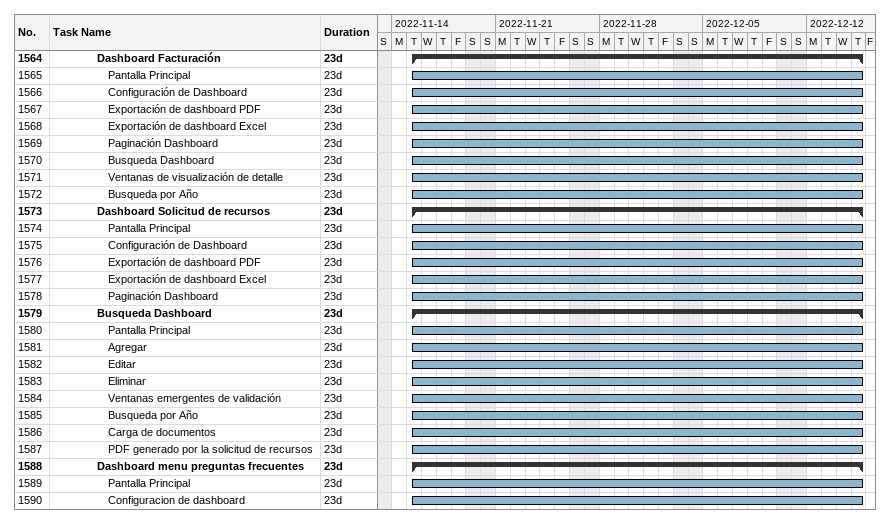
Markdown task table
| ID | Level | Task | Duration | Start | Finish |
|---|---|---|---|---|---|
| 1564 | 5 | **Dashboard Facturación** | 23d | 2022-11-15 | 2022-12-15 |
| 1565 | 6 | Pantalla Principal | 23d | 2022-11-15 | 2022-12-15 |
| 1566 | 6 | Configuración de Dashboard | 23d | 2022-11-15 | 2022-12-15 |
| 1567 | 6 | Exportación de dashboard PDF | 23d | 2022-11-15 | 2022-12-15 |
| 1568 | 6 | Exportación de dashboard Excel | 23d | 2022-11-15 | 2022-12-15 |
| 1569 | 6 | Paginación Dashboard | 23d | 2022-11-15 | 2022-12-15 |
| 1570 | 6 | Busqueda Dashboard | 23d | 2022-11-15 | 2022-12-15 |
| 1571 | 6 | Ventanas de visualización de detalle | 23d | 2022-11-15 | 2022-12-15 |
| 1572 | 6 | Busqueda por Año | 23d | 2022-11-15 | 2022-12-15 |
| 1573 | 5 | **Dashboard Solicitud de recursos** | 23d | 2022-11-15 | 2022-12-15 |
| 1574 | 6 | Pantalla Principal | 23d | 2022-11-15 | 2022-12-15 |
| 1575 | 6 | Configuración de Dashboard | 23d | 2022-11-15 | 2022-12-15 |
| 1576 | 6 | Exportación de dashboard PDF | 23d | 2022-11-15 | 2022-12-15 |
| 1577 | 6 | Exportación de dashboard Excel | 23d | 2022-11-15 | 2022-12-15 |
| 1578 | 6 | Paginación Dashboard | 23d | 2022-11-15 | 2022-12-15 |
| 1579 | 5 | **Busqueda Dashboard** | 23d | 2022-11-15 | 2022-12-15 |
| 1580 | 6 | Pantalla Principal | 23d | 2022-11-15 | 2022-12-15 |
| 1581 | 6 | Agregar | 23d | 2022-11-15 | 2022-12-15 |
| 1582 | 6 | Editar | 23d | 2022-11-15 | 2022-12-15 |
| 1583 | 6 | Eliminar | 23d | 2022-11-15 | 2022-12-15 |
| 1584 | 6 | Ventanas emergentes de validación | 23d | 2022-11-15 | 2022-12-15 |
| 1585 | 6 | Busqueda por Año | 23d | 2022-11-15 | 2022-12-15 |
| 1586 | 6 | Carga de documentos | 23d | 2022-11-15 | 2022-12-15 |
| 1587 | 6 | PDF generado por la solicitud de recursos | 23d | 2022-11-15 | 2022-12-15 |
| 1588 | 5 | **Dashboard menu preguntas frecuentes** | 23d | 2022-11-15 | 2022-12-15 |
| 1589 | 6 | Pantalla Principal | 23d | 2022-11-15 | 2022-12-15 |
| 1590 | 6 | Configuracion de dashboard | 23d | 2022-11-15 | 2022-12-15 |
